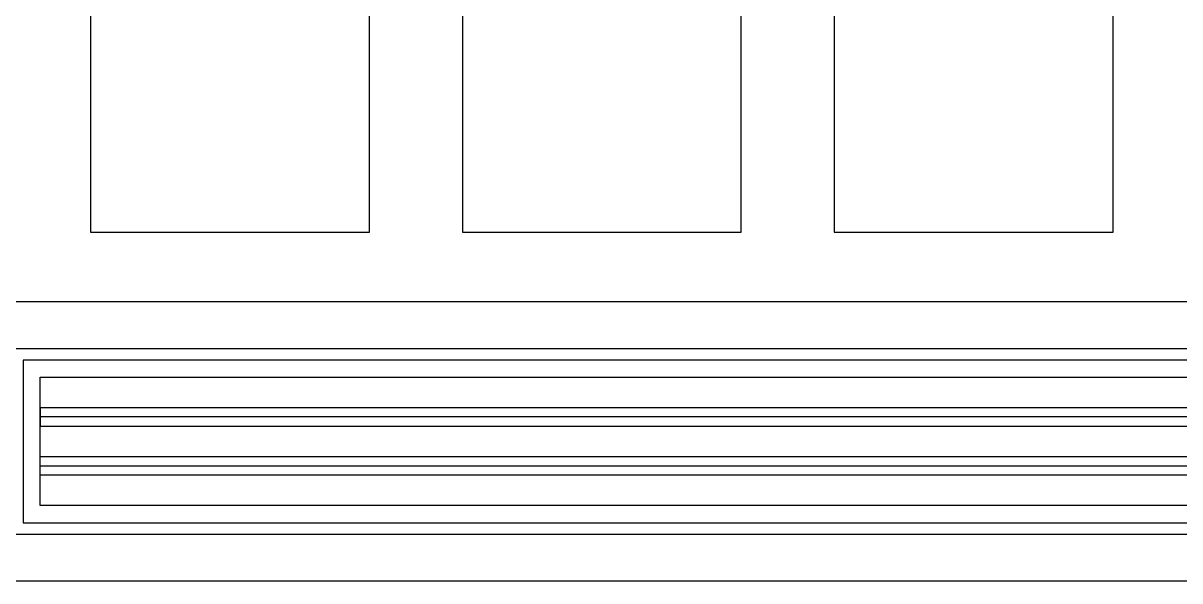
# Model space of a CAD drawing. Header units: millimetres. Extents: x -726012 to -647389, y -20772 to 18805.
# Drawn here: x -664796 to -663552, y 7519 to 8119 of the extents above; entities that cross this region are included whole.
import ezdxf
from ezdxf.xclip import XClip

# ---------------------------------------------------------------- set-up
doc = ezdxf.new("R2010")
doc.units = ezdxf.units.MM
doc.header["$XCLIPFRAME"] = 0
for name, color, linetype in [('000 - WIPEOUT', 250, 'Continuous'), ('001 - ASCESSORIES', 251, 'Continuous'), ('A04_TUBE SERIES', 2, 'Continuous'), ('A11_ALU.SOLID SHEET', 2, 'Continuous')]:
    doc.layers.add(name, color=color, linetype=linetype)
doc.layers.add('008 - LIGHTING', color=1, linetype='Continuous', lineweight=9)

# ---------------------------------------------------------------- blocks, each defined once
blk = doc.blocks.new('*U531')
at = {"layer": '001 - ASCESSORIES', "color": 0, "linetype": 'ByBlock'}
blk.add_lwpolyline([(800, 87.5), (-800, 87.5), (-800, -87.5), (800, -87.5)], close=True, dxfattribs=at)
at = {"layer": '001 - ASCESSORIES', "linetype": 'ByBlock'}
for points in [[(-781.5, 69), (781.5, 69), (781.5, -69), (-781.5, -69)], [(781.5, 36.3), (-781.5, 36.3), (-781.5, 16.3), (781.5, 16.3)], [(-781.5, -16.3), (781.5, -16.3), (781.5, -36.3), (-781.5, -36.3)]]:
    blk.add_lwpolyline(points, close=True, dxfattribs=at)
for points in [[(781.5, 26.3), (-781.5, 26.3)], [(-781.5, -26.3), (781.5, -26.3)]]:
    blk.add_lwpolyline(points, dxfattribs=at)
blk = doc.blocks.new('*U544')
blk.add_wipeout([(-25, 0), (25, 0), (25, 81755), (-25, 81755)]).dxf.layer = '000 - WIPEOUT'
at = {"layer": 'A04_TUBE SERIES', "color": 0}
blk.add_lwpolyline([(-25, 0), (25, 0), (25, 81755), (-25, 81755)], close=True, dxfattribs=at)
at = {"layer": 'Defpoints', "color": 250, "flags": 1}
blk.add_attdef('EXTR.OVL-LENGTH_', (-33.1, -9), '', height=5, dxfattribs=at)
blk = doc.blocks.new('*U545')
blk.add_wipeout([(-25, 0), (25, 0), (25, 81755), (-25, 81755)]).dxf.layer = '000 - WIPEOUT'
at = {"layer": 'A04_TUBE SERIES', "color": 0}
blk.add_lwpolyline([(-25, 0), (25, 0), (25, 81755), (-25, 81755)], close=True, dxfattribs=at)
at = {"layer": 'Defpoints', "color": 250, "flags": 1}
blk.add_attdef('EXTR.OVL-LENGTH_', (-33.1, -9), '', height=5, dxfattribs=at)
blk = doc.blocks.new('*U1253')
at = {"color": 3}
for points in [[(-275, -17650), (275, -17650), (275, -17950), (-275, -17950)], [(-275, -18050), (275, -18050), (275, -18350), (-275, -18350)], [(-275, -18450), (275, -18450), (275, -18750), (-275, -18750)]]:
    blk.add_wipeout(points, dxfattribs=at).dxf.layer = '000 - WIPEOUT'
at = {"layer": 'A11_ALU.SOLID SHEET', "color": 0, "linetype": 'ByBlock'}
for points in [[(-275, -17950), (275, -17950), (275, -17650), (-275, -17650)], [(-275, -18350), (275, -18350), (275, -18050), (-275, -18050)], [(-275, -18750), (275, -18750), (275, -18450), (-275, -18450)]]:
    blk.add_lwpolyline(points, close=True, dxfattribs=at)
blk = doc.blocks.new('*U1287')
at = {"layer": '008 - LIGHTING'}
blk.add_blockref('*U531', (80686, 4090), dxfattribs=at)
at = {"layer": 'A04_TUBE SERIES', "color": 0, "linetype": 'ByBlock', "rotation": 270}
for name, p in [('*U544', (21303.5, 4215)), ('*U545', (21303.5, 3965))]:
    blk.add_blockref(name, p, dxfattribs=at)
at = {"layer": 'A11_ALU.SOLID SHEET', "color": 0, "linetype": 'ByBlock', "rotation": 90}
blk.add_blockref('*U1253', (62308.5, 4590), dxfattribs=at)

msp = doc.modelspace()

# ---------------------------------------------------------------- block references
at = {"layer": 'A11_ALU.SOLID SHEET'}
ref = msp.add_blockref('*U1287', (-744682.4, 3579), dxfattribs=at)
XClip(ref).set_block_clipping_path([(22516.8245944298, -23612.0000696909), (92487.8891097467, 7199.9972603897)])

doc.saveas('drawing.dxf')
